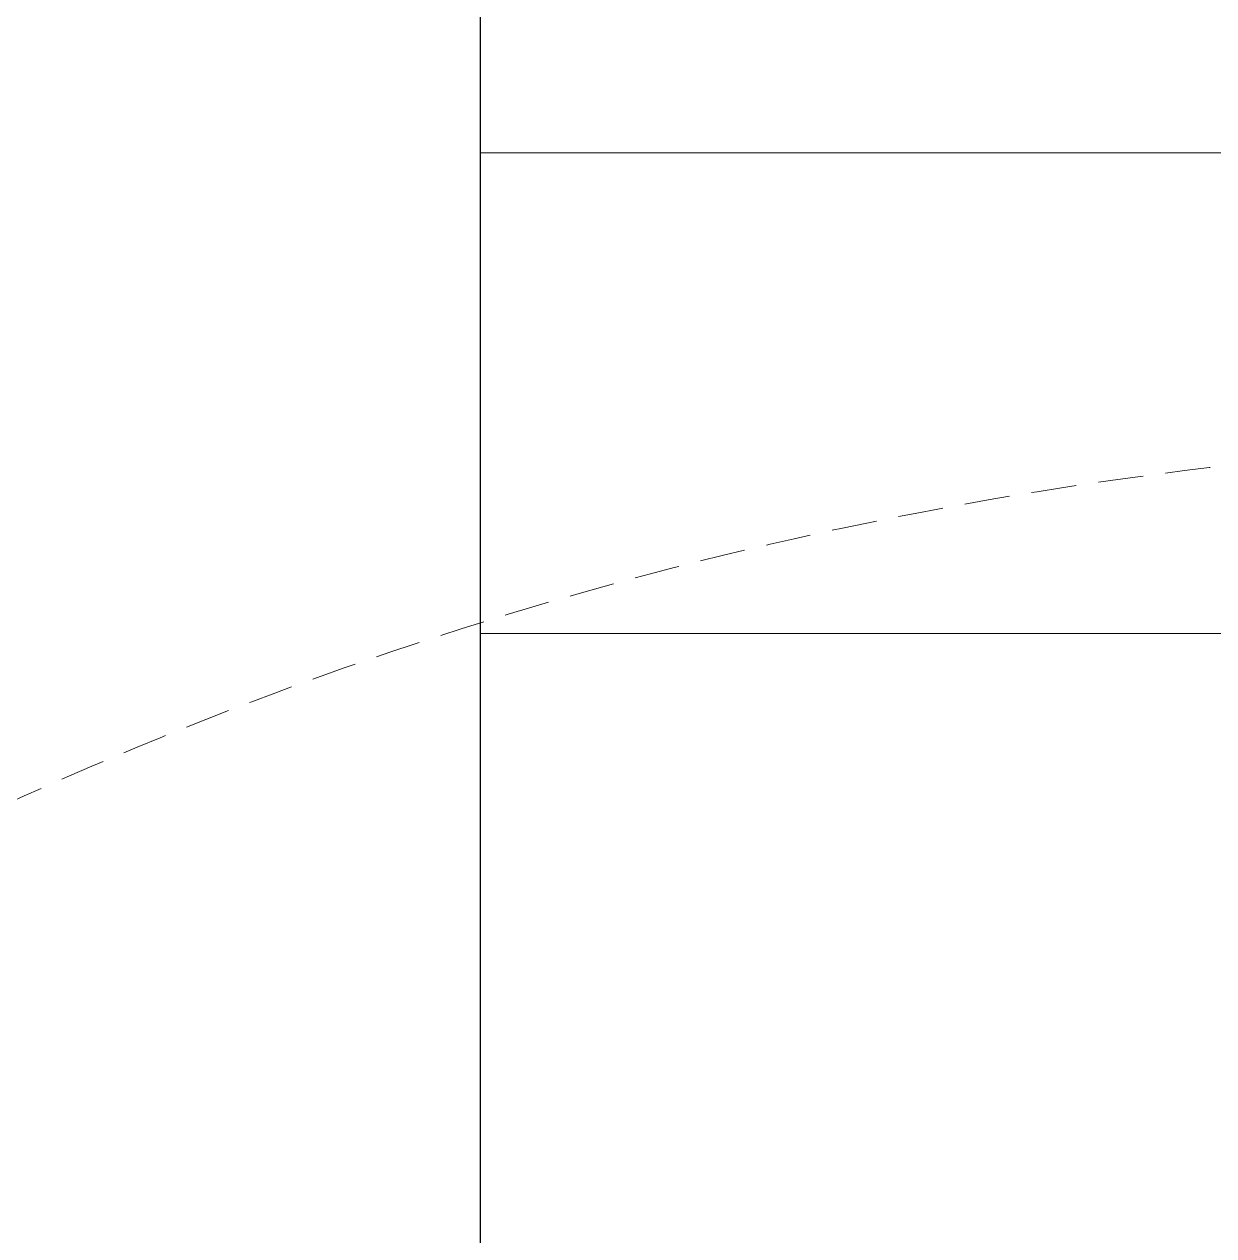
# Model space of a CAD drawing. Header units: millimetres. Extents: x 0 to 145404, y 0 to 194550.
# Drawn here: x 45680.6 to 45928, y 86420.8 to 86672.9 of the extents above; entities that cross this region are included whole.
import ezdxf

# ---------------------------------------------------------------- set-up
doc = ezdxf.new("R2010")
doc.units = ezdxf.units.MM
doc.linetypes.add('HIDDEN2', pattern=[0.1875, 0.125, -0.0625])
for name, color, linetype, lineweight in [('АР - детали окон', 152, 'Continuous', 0), ('АР - Наружная стена', 144, 'Continuous', 30), ('АР - Окна', 150, 'Continuous', 9), ('АР - окна - открывание', 251, 'Continuous', 5), ('АР - панель 400', 151, 'Continuous', 30)]:
    doc.layers.add(name, color=color, linetype=linetype, lineweight=lineweight)

# ---------------------------------------------------------------- blocks, each defined once
blk = doc.blocks.new('блок балконный дверной с проходом 750мм')
at = {"layer": 'АР - детали окон', "color": 251}
blk.add_lwpolyline([(-950.000098820652, 79.99791722252277), (-900.000098820652, 79.99791722252277), (-900.000098820652, 149.9979172225228), (-50.00009882065217, 149.9979172225228), (-50.00009882065217, 79.99791722252277), (-9.882065216970659e-05, 79.99791722252277), (-9.882065216970659e-05, -250.0020827774772), (-950.000098820652, -250.0020827774771)], close=True, dxfattribs=at)
at = {"layer": 'АР - окна - открывание', "color": 252, "linetype": 'HIDDEN2', "lineweight": 0, "ltscale": 75}
blk.add_arc((-50.5144568612377, -0.0003663423633781804), 839.7754183786165, 180, 270, dxfattribs=at)
blk = doc.blocks.new('*U88')
at = {"layer": 'АР - детали окон', "color": 251}
blk.add_lwpolyline([(500, 329.9999995769566), (0, 329.9999995769566), (0, -1.269226076657973e-17), (50, -1.269226076657973e-17), (50, -69.99999999999999), (450, -69.99999999999999), (450, -1.269226076657973e-17), (500, -1.269226076657973e-17), (500, 239.9999995769566)], close=True, dxfattribs=at)
blk = doc.blocks.new('Квартира 1К 6300 тип 40')
at = {"layer": 'АР - Наружная стена'}
blk.add_lwpolyline([(6050.000000000931, -3209.999999996275), (6050, -6499.999999997206), (5650, -6499.999999997206), (5650.000000000931, -3209.999999996275)], close=True, dxfattribs=at)
at = {"layer": 'АР - Окна', "rotation": 270}
blk.add_blockref('блок балконный дверной с проходом 750мм', (5900.00208277721, -5050.000098817982), dxfattribs=at)
at = {"layer": 'АР - панель 400', "rotation": 90.00000000000001}
blk.add_blockref('*U88', (5979.999999576248, -4199.999999997206), dxfattribs=at)
blk = doc.blocks.new('V_Section_3')
blk.add_blockref('Квартира 1К 6300 тип 40', (8949.999999376945, -12599.99999999534))

msp = doc.modelspace()

# ---------------------------------------------------------------- block references
msp.add_blockref('V_Section_3', (31175.46006017162, 103346.1139150943, 1.056413898744269e-07))

doc.saveas('drawing.dxf')
